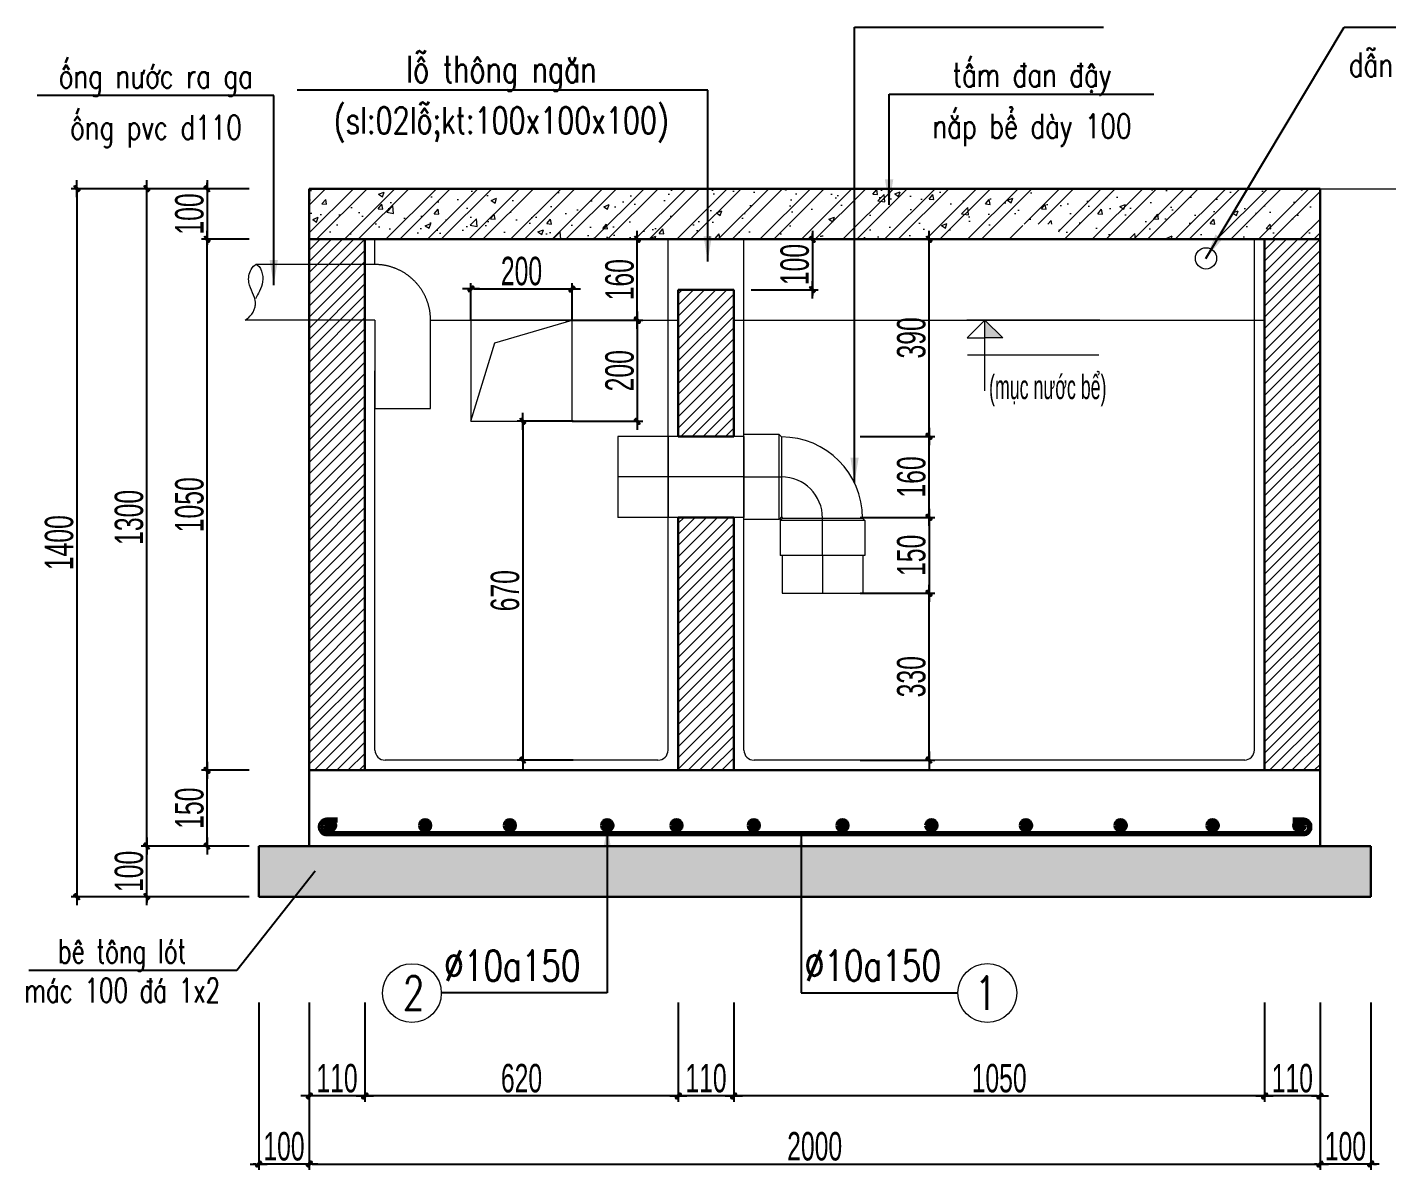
# Model space of a CAD drawing. Header units: millimetres. Extents: x 596422 to 1674380, y -367470 to 58862.
# Drawn here: x 1007811 to 1013191, y -46775 to -42256 of the extents above; entities that cross this region are included whole.
import ezdxf
from ezdxf.enums import TextEntityAlignment as Align

# ---------------------------------------------------------------- set-up
doc = ezdxf.new("R2010")
doc.units = ezdxf.units.MM
doc.header["$LTSCALE"] = 600
doc.header["$MEASUREMENT"] = 0
doc.linetypes.add('DASHDOT', pattern=[1, 0.5, -0.25, 0, -0.25])
doc.linetypes.add('HIDDEN', pattern=[0.375, 0.25, -0.125])
doc.layers.get('0').update_dxf_attribs({"lineweight": 0})
doc.layers.get('Defpoints').update_dxf_attribs({"lineweight": 0})
for name, color, linetype, lineweight in [('7', 7, 'Continuous', 13), ('EG Dim', 8, 'Continuous', 18), ('EG Khac', 4, 'Continuous', 15), ('EG Net dam 1', 30, 'Continuous', 30), ('EG Net dam3', 1, 'Continuous', 70), ('EG Net thay', 7, 'Continuous', 20), ('EG Net truc', 8, 'DASHDOT', 13), ('EG Text1', 3, 'Continuous', 20), ('LC Hatch', 252, 'Continuous', 9), ('LC Hatch @ 1', 252, 'Continuous', 9), ('LC ISO', 153, 'Continuous', 13), ('LC Khac', 4, 'Continuous', 9), ('LC MANH DUT', 35, 'HIDDEN', 5), ('LC Net dam3', 1, 'Continuous', 60), ('LC Net manh', 9, 'Continuous', 5), ('TEXT1', 3, 'Continuous', 18)]:
    doc.layers.add(name, color=color, linetype=linetype, lineweight=lineweight)
doc.layers.add('Kichthuoc', color=9, linetype='Continuous')
doc.styles.add('EG 2', font='vnromadi.shx', dxfattribs={"width": 0.75})
doc.styles.add('EG 3', font='italicc.shx', dxfattribs={"width": 0.75, "bigfont": 'romansvn.shx'})
doc.styles.add('EG Huy', font='vnsimli.shx', dxfattribs={"width": 0.75})
doc.styles.add('HOATBIF', font='hoatbif.shx', dxfattribs={"width": 0.65})
doc.styles.add('LC 3', font='vnsimli.shx', dxfattribs={"width": 0.75})
doc.styles.add('RMS2', font='romans.shx', dxfattribs={"width": 0.75})
doc.dimstyles.new('1-100', dxfattribs={"dimscale": 300, "dimtxt": 1.2, "dimasz": 0.25, "dimexe": 0.5, "dimexo": 0, "dimgap": 0.3, "dimtad": 1, "dimdec": 0, "dimzin": 0, "dimdsep": 46, "dimtxsty": 'HOATBIF', "dimblk1": 'DOT', "dimblk2": 'DOT', "dimsah": 1, "dimcen": -1, "dimdle": 1, "dimclrd": 256, "dimclre": 256, "dimclrt": 4, "dimadec": 3, "dimazin": 2, "dimtfac": 0.333333, "dimtdec": 0, "dimtix": 1, "dimtmove": 2, "dimatfit": 3, "dimldrblk": 'DOT', "dimfxl": 1, "dimtvp": 0.833333, "dimtolj": 1, "dimtzin": 0, "dimarcsym": 0})
doc.dimstyles.new('be phot$7', dxfattribs={"dimscale": 100, "dimtxt": 2.2, "dimasz": 1, "dimexe": 1, "dimexo": 0, "dimgap": 0.8, "dimtad": 1, "dimdec": 0, "dimzin": 0, "dimdsep": 46, "dimtxsty": 'EG 3', "dimblk": 'ARCHTICK', "dimcen": 0.09, "dimdle": 1, "dimclrd": 256, "dimclre": 256, "dimclrt": 3, "dimadec": 0, "dimazin": 0, "dimtfac": 1, "dimtdec": 0, "dimtix": 1, "dimtmove": 0, "dimatfit": 3, "dimfxl": 1, "dimtolj": 1, "dimtzin": 0, "dimarcsym": 0})

# ---------------------------------------------------------------- blocks, each defined once
blk = doc.blocks.new('theptron1')
at = {"layer": 'LC Net dam3'}
for p, q in [((-0.5, 0), (0.5, 0)), ((-0.35, 0.35), (0.35, -0.35)), ((0.35, 0.35), (-0.35, -0.35)), ((0, 0.5), (0, -0.5))]:
    blk.add_line(p, q, dxfattribs=at)
blk.add_circle((0, 0), 0.5, dxfattribs=at)
blk = doc.blocks.new('DOT')
at = {"layer": 'Kichthuoc'}
blk.add_line((-3, 0), (3, 0), dxfattribs=at)
at = {"layer": 'Kichthuoc', "color": 4}
blk.add_line((-1, -1), (1, 1), dxfattribs=at)
blk.add_lwpolyline([(0.5, 1), (-1, -0.5), (-0.5, -1), (1, 0.5)], close=True, dxfattribs=at)
blk = doc.blocks.new('*D847')
at = {"layer": 'Defpoints', "color": 0, "transparency": 16777216}
for p in [(1009940.9, -43095), (1010225, -43095), (1009940.9, -43415)]:
    blk.add_point(p, dxfattribs=at)
at = {"layer": 'EG Dim', "lineweight": -2, "transparency": 16777216}
for p, q in [((1009940.9, -43095), (1010247.5, -43095)), ((1010225, -43403.8), (1010225, -43106.3)), ((1009940.9, -43415), (1010247.5, -43415))]:
    blk.add_line(p, q, dxfattribs=at)
at = {"layer": 'EG Dim', "lineweight": -2, "transparency": 16777216, "xscale": 11.25, "yscale": 11.25, "zscale": 11.25}
for p, rotation in [((1010225, -43095), 90), ((1010225, -43415), 270)]:
    blk.add_blockref('DOT', p, dxfattribs=dict(at, rotation=rotation))
at = {"layer": 'EG Dim', "color": 4, "transparency": 16777216, "insert": (1010155.3, -43255), "char_height": 112.5, "attachment_point": 5, "rotation": 90, "style": 'HOATBIF'}
blk.add_mtext('\\A1;160', dxfattribs=at)
blk = doc.blocks.new('_Dot')
at = {"color": 0, "linetype": 'ByBlock', "lineweight": -2}
blk.add_line((-0.5, 0), (-1, 0), dxfattribs=at)
at = {"color": 0, "linetype": 'ByBlock', "const_width": 0.5}
blk.add_lwpolyline([(-0.25, 0, 1), (0.25, 0, 1)], format="xyb", close=True, dxfattribs=at)
blk = doc.blocks.new('*D848')
at = {"layer": 'Defpoints', "color": 0, "transparency": 16777216}
for p in [(1008283.9, -45495), (1008689.5, -45495), (1008689.5, -45695)]:
    blk.add_point(p, dxfattribs=at)
at = {"layer": 'EG Dim', "lineweight": -2, "transparency": 16777216}
for p, q in [((1008689.5, -45495), (1008261.4, -45495)), ((1008283.9, -45483.8), (1008283.9, -45472.5)), ((1008283.9, -45695), (1008283.9, -45495)), ((1008689.5, -45695), (1008261.4, -45695)), ((1008283.9, -45706.3), (1008283.9, -45717.5))]:
    blk.add_line(p, q, dxfattribs=at)
at = {"layer": 'EG Dim', "lineweight": -2, "transparency": 16777216, "xscale": 11.25, "yscale": 11.25, "zscale": 11.25}
for p, rotation in [((1008283.9, -45495), 270), ((1008283.9, -45695), 90)]:
    blk.add_blockref('DOT', p, dxfattribs=dict(at, rotation=rotation))
at = {"layer": 'EG Dim', "color": 4, "transparency": 16777216, "insert": (1008214.2, -45595), "char_height": 112.5, "attachment_point": 5, "rotation": 90, "style": 'HOATBIF'}
blk.add_mtext('\\A1;100', dxfattribs=at)
blk = doc.blocks.new('*D849')
at = {"layer": 'Defpoints', "color": 0, "transparency": 16777216}
for p in [(1008283.9, -42895), (1008689.5, -42895), (1008689.5, -45495)]:
    blk.add_point(p, dxfattribs=at)
at = {"layer": 'EG Dim', "lineweight": -2, "transparency": 16777216}
for p, q in [((1008689.5, -42895), (1008261.4, -42895)), ((1008283.9, -45483.8), (1008283.9, -42906.3)), ((1008689.5, -45495), (1008261.4, -45495))]:
    blk.add_line(p, q, dxfattribs=at)
at = {"layer": 'EG Dim', "lineweight": -2, "transparency": 16777216, "xscale": 11.25, "yscale": 11.25, "zscale": 11.25}
for p, rotation in [((1008283.9, -42895), 90), ((1008283.9, -45495), 270)]:
    blk.add_blockref('DOT', p, dxfattribs=dict(at, rotation=rotation))
at = {"layer": 'EG Dim', "color": 4, "transparency": 16777216, "insert": (1008214.2, -44195), "char_height": 112.5, "attachment_point": 5, "rotation": 90, "style": 'HOATBIF'}
blk.add_mtext('\\A1;1300', dxfattribs=at)
blk = doc.blocks.new('*D850')
at = {"layer": 'Defpoints', "color": 0, "transparency": 16777216}
for p in [(1012927, -46113.2), (1013127, -46113.2), (1012927, -46752.5)]:
    blk.add_point(p, dxfattribs=at)
at = {"layer": 'EG Dim', "lineweight": -2, "transparency": 16777216}
for p, q in [((1012927, -46113.2), (1012927, -46775)), ((1013127, -46113.2), (1013127, -46775)), ((1012915.8, -46752.5), (1012904.5, -46752.5)), ((1013127, -46752.5), (1012927, -46752.5)), ((1013138.3, -46752.5), (1013149.5, -46752.5))]:
    blk.add_line(p, q, dxfattribs=at)
at = {"layer": 'EG Dim', "lineweight": -2, "transparency": 16777216, "xscale": 11.25, "yscale": 11.25, "zscale": 11.25}
blk.add_blockref('DOT', (1012927, -46752.5), dxfattribs=at)
at = {"layer": 'EG Dim', "lineweight": -2, "transparency": 16777216, "xscale": 11.25, "yscale": 11.25, "zscale": 11.25, "rotation": 180}
blk.add_blockref('DOT', (1013127, -46752.5), dxfattribs=at)
at = {"layer": 'EG Dim', "color": 4, "transparency": 16777216, "insert": (1013027, -46682.7), "char_height": 112.5, "attachment_point": 5, "style": 'HOATBIF'}
blk.add_mtext('\\A1;100', dxfattribs=at)
blk = doc.blocks.new('*D851')
at = {"layer": 'Defpoints', "color": 0, "transparency": 16777216}
for p in [(1012707, -46113.2), (1012927, -46113.2), (1012707, -46483.1)]:
    blk.add_point(p, dxfattribs=at)
at = {"layer": 'EG Dim', "lineweight": -2, "transparency": 16777216}
for p, q in [((1012707, -46113.2), (1012707, -46505.6)), ((1012927, -46113.2), (1012927, -46505.6)), ((1012915.8, -46483.1), (1012718.3, -46483.1))]:
    blk.add_line(p, q, dxfattribs=at)
at = {"layer": 'EG Dim', "lineweight": -2, "transparency": 16777216, "xscale": 11.25, "yscale": 11.25, "zscale": 11.25, "rotation": 180}
blk.add_blockref('DOT', (1012707, -46483.1), dxfattribs=at)
at = {"layer": 'EG Dim', "lineweight": -2, "transparency": 16777216, "xscale": 11.25, "yscale": 11.25, "zscale": 11.25}
blk.add_blockref('DOT', (1012927, -46483.1), dxfattribs=at)
at = {"layer": 'EG Dim', "color": 4, "transparency": 16777216, "insert": (1012817, -46413.3), "char_height": 112.5, "attachment_point": 5, "style": 'HOATBIF'}
blk.add_mtext('\\A1;110', dxfattribs=at)
blk = doc.blocks.new('*D852')
at = {"layer": 'Defpoints', "color": 0, "transparency": 16777216}
for p in [(1010607, -46113.2), (1012707, -46113.2), (1010607, -46483.1)]:
    blk.add_point(p, dxfattribs=at)
at = {"layer": 'EG Dim', "lineweight": -2, "transparency": 16777216}
for p, q in [((1010607, -46113.2), (1010607, -46505.6)), ((1012707, -46113.2), (1012707, -46505.6)), ((1012695.8, -46483.1), (1010618.3, -46483.1))]:
    blk.add_line(p, q, dxfattribs=at)
at = {"layer": 'EG Dim', "lineweight": -2, "transparency": 16777216, "xscale": 11.25, "yscale": 11.25, "zscale": 11.25, "rotation": 180}
blk.add_blockref('DOT', (1010607, -46483.1), dxfattribs=at)
at = {"layer": 'EG Dim', "lineweight": -2, "transparency": 16777216, "xscale": 11.25, "yscale": 11.25, "zscale": 11.25}
blk.add_blockref('DOT', (1012707, -46483.1), dxfattribs=at)
at = {"layer": 'EG Dim', "color": 4, "transparency": 16777216, "insert": (1011657, -46413.3), "char_height": 112.5, "attachment_point": 5, "style": 'HOATBIF'}
blk.add_mtext('\\A1;1050', dxfattribs=at)
blk = doc.blocks.new('*D853')
at = {"layer": 'Defpoints', "color": 0, "transparency": 16777216}
for p in [(1010387, -46113.2), (1010607, -46113.2), (1010387, -46483.1)]:
    blk.add_point(p, dxfattribs=at)
at = {"layer": 'EG Dim', "lineweight": -2, "transparency": 16777216}
for p, q in [((1010387, -46113.2), (1010387, -46505.6)), ((1010607, -46113.2), (1010607, -46505.6)), ((1010595.8, -46483.1), (1010398.3, -46483.1))]:
    blk.add_line(p, q, dxfattribs=at)
at = {"layer": 'EG Dim', "lineweight": -2, "transparency": 16777216, "xscale": 11.25, "yscale": 11.25, "zscale": 11.25, "rotation": 180}
blk.add_blockref('DOT', (1010387, -46483.1), dxfattribs=at)
at = {"layer": 'EG Dim', "lineweight": -2, "transparency": 16777216, "xscale": 11.25, "yscale": 11.25, "zscale": 11.25}
blk.add_blockref('DOT', (1010607, -46483.1), dxfattribs=at)
at = {"layer": 'EG Dim', "color": 4, "transparency": 16777216, "insert": (1010497, -46413.3), "char_height": 112.5, "attachment_point": 5, "style": 'HOATBIF'}
blk.add_mtext('\\A1;110', dxfattribs=at)
blk = doc.blocks.new('*D854')
at = {"layer": 'Defpoints', "color": 0, "transparency": 16777216}
for p in [(1009147, -46113.2), (1010387, -46113.2), (1009147, -46483.1)]:
    blk.add_point(p, dxfattribs=at)
at = {"layer": 'EG Dim', "lineweight": -2, "transparency": 16777216}
for p, q in [((1009147, -46113.2), (1009147, -46505.6)), ((1010387, -46113.2), (1010387, -46505.6)), ((1010375.8, -46483.1), (1009158.3, -46483.1))]:
    blk.add_line(p, q, dxfattribs=at)
at = {"layer": 'EG Dim', "lineweight": -2, "transparency": 16777216, "xscale": 11.25, "yscale": 11.25, "zscale": 11.25, "rotation": 180}
blk.add_blockref('DOT', (1009147, -46483.1), dxfattribs=at)
at = {"layer": 'EG Dim', "lineweight": -2, "transparency": 16777216, "xscale": 11.25, "yscale": 11.25, "zscale": 11.25}
blk.add_blockref('DOT', (1010387, -46483.1), dxfattribs=at)
at = {"layer": 'EG Dim', "color": 4, "transparency": 16777216, "insert": (1009767, -46413.3), "char_height": 112.5, "attachment_point": 5, "style": 'HOATBIF'}
blk.add_mtext('\\A1;620', dxfattribs=at)
blk = doc.blocks.new('*D855')
at = {"layer": 'Defpoints', "color": 0, "transparency": 16777216}
for p in [(1008927, -46113.2), (1009147, -46113.2), (1008927, -46483.1)]:
    blk.add_point(p, dxfattribs=at)
at = {"layer": 'EG Dim', "lineweight": -2, "transparency": 16777216}
for p, q in [((1008927, -46113.2), (1008927, -46505.6)), ((1009147, -46113.2), (1009147, -46505.6)), ((1009135.8, -46483.1), (1008938.3, -46483.1))]:
    blk.add_line(p, q, dxfattribs=at)
at = {"layer": 'EG Dim', "lineweight": -2, "transparency": 16777216, "xscale": 11.25, "yscale": 11.25, "zscale": 11.25, "rotation": 180}
blk.add_blockref('DOT', (1008927, -46483.1), dxfattribs=at)
at = {"layer": 'EG Dim', "lineweight": -2, "transparency": 16777216, "xscale": 11.25, "yscale": 11.25, "zscale": 11.25}
blk.add_blockref('DOT', (1009147, -46483.1), dxfattribs=at)
at = {"layer": 'EG Dim', "color": 4, "transparency": 16777216, "insert": (1009037, -46413.3), "char_height": 112.5, "attachment_point": 5, "style": 'HOATBIF'}
blk.add_mtext('\\A1;110', dxfattribs=at)
blk = doc.blocks.new('*D856')
at = {"layer": 'Defpoints', "color": 0, "transparency": 16777216}
for p in [(1008727, -46113.2), (1008927, -46113.2), (1008727, -46752.5)]:
    blk.add_point(p, dxfattribs=at)
at = {"layer": 'EG Dim', "lineweight": -2, "transparency": 16777216}
for p, q in [((1008727, -46113.2), (1008727, -46775)), ((1008927, -46113.2), (1008927, -46775)), ((1008715.8, -46752.5), (1008704.5, -46752.5)), ((1008927, -46752.5), (1008727, -46752.5)), ((1008938.3, -46752.5), (1008949.5, -46752.5))]:
    blk.add_line(p, q, dxfattribs=at)
at = {"layer": 'EG Dim', "lineweight": -2, "transparency": 16777216, "xscale": 11.25, "yscale": 11.25, "zscale": 11.25}
blk.add_blockref('DOT', (1008727, -46752.5), dxfattribs=at)
at = {"layer": 'EG Dim', "lineweight": -2, "transparency": 16777216, "xscale": 11.25, "yscale": 11.25, "zscale": 11.25, "rotation": 180}
blk.add_blockref('DOT', (1008927, -46752.5), dxfattribs=at)
at = {"layer": 'EG Dim', "color": 4, "transparency": 16777216, "insert": (1008827, -46682.7), "char_height": 112.5, "attachment_point": 5, "style": 'HOATBIF'}
blk.add_mtext('\\A1;100', dxfattribs=at)
blk = doc.blocks.new('*D857')
at = {"layer": 'Defpoints', "color": 0, "transparency": 16777216}
for p in [(1008927, -46113.2), (1012927, -46113.2), (1012927, -46752.5)]:
    blk.add_point(p, dxfattribs=at)
at = {"layer": 'EG Dim', "lineweight": -2, "transparency": 16777216}
for p, q in [((1008927, -46113.2), (1008927, -46775)), ((1012927, -46113.2), (1012927, -46775)), ((1008938.3, -46752.5), (1012915.8, -46752.5))]:
    blk.add_line(p, q, dxfattribs=at)
at = {"layer": 'EG Dim', "lineweight": -2, "transparency": 16777216, "xscale": 11.25, "yscale": 11.25, "zscale": 11.25, "rotation": 180}
blk.add_blockref('DOT', (1008927, -46752.5), dxfattribs=at)
at = {"layer": 'EG Dim', "lineweight": -2, "transparency": 16777216, "xscale": 11.25, "yscale": 11.25, "zscale": 11.25}
blk.add_blockref('DOT', (1012927, -46752.5), dxfattribs=at)
at = {"layer": 'EG Dim', "color": 4, "transparency": 16777216, "insert": (1010927, -46682.7), "char_height": 112.5, "attachment_point": 5, "style": 'HOATBIF'}
blk.add_mtext('\\A1;2000', dxfattribs=at)
blk = doc.blocks.new('_ArchTick')
at = {"color": 0, "linetype": 'ByBlock', "const_width": 0.15}
blk.add_lwpolyline([(-0.5, -0.5), (0.5, 0.5)], dxfattribs=at)
blk = doc.blocks.new('CHIDAN')
at = {"layer": 'EG Dim'}
blk.add_line((0, 0), (0.87, 0), dxfattribs=at)
at = {"layer": 'EG Text1', "color": 3, "style": 'EG 2', "width": 0.75}
blk.add_attdef('CD1', text='', height=2.2, dxfattribs=at).set_placement((0.67, 1), align=Align.BOTTOM_CENTER)
blk.add_attdef('CD2', text='', height=2.2, dxfattribs=at).set_placement((0.67, -3.2), align=Align.TOP_CENTER)
blk = doc.blocks.new('*D858')
at = {"layer": 'Defpoints', "color": 0, "transparency": 16777216}
for p in [(1011107.3, -44495), (1011379.6, -44495), (1011107.3, -45155)]:
    blk.add_point(p, dxfattribs=at)
at = {"layer": 'EG Dim', "lineweight": -2, "transparency": 16777216}
for p, q in [((1011107.3, -44495), (1011402.1, -44495)), ((1011379.6, -45143.8), (1011379.6, -44506.3)), ((1011107.3, -45155), (1011402.1, -45155))]:
    blk.add_line(p, q, dxfattribs=at)
at = {"layer": 'EG Dim', "lineweight": -2, "transparency": 16777216, "xscale": 11.25, "yscale": 11.25, "zscale": 11.25}
for p, rotation in [((1011379.6, -44495), 90), ((1011379.6, -45155), 270)]:
    blk.add_blockref('DOT', p, dxfattribs=dict(at, rotation=rotation))
at = {"layer": 'EG Dim', "color": 4, "transparency": 16777216, "insert": (1011309.8, -44825), "char_height": 112.5, "attachment_point": 5, "rotation": 90, "style": 'HOATBIF'}
blk.add_mtext('\\A1;330', dxfattribs=at)
blk = doc.blocks.new('*D859')
at = {"layer": 'Defpoints', "color": 0, "transparency": 16777216}
for p in [(1011107.3, -43095), (1011379.6, -43095), (1011182.9, -43875)]:
    blk.add_point(p, dxfattribs=at)
at = {"layer": 'EG Dim', "lineweight": -2, "transparency": 16777216}
for p, q in [((1011107.3, -43095), (1011402.1, -43095)), ((1011379.6, -43863.8), (1011379.6, -43106.3)), ((1011182.9, -43875), (1011402.1, -43875))]:
    blk.add_line(p, q, dxfattribs=at)
at = {"layer": 'EG Dim', "lineweight": -2, "transparency": 16777216, "xscale": 11.25, "yscale": 11.25, "zscale": 11.25}
for p, rotation in [((1011379.6, -43095), 90), ((1011379.6, -43875), 270)]:
    blk.add_blockref('DOT', p, dxfattribs=dict(at, rotation=rotation))
at = {"layer": 'EG Dim', "color": 4, "transparency": 16777216, "insert": (1011309.8, -43485), "char_height": 112.5, "attachment_point": 5, "rotation": 90, "style": 'HOATBIF'}
blk.add_mtext('\\A1;390', dxfattribs=at)
blk = doc.blocks.new('*D860')
at = {"layer": 'Defpoints', "color": 0, "transparency": 16777216}
for p in [(1011107.3, -43875), (1011379.6, -43875), (1011107.3, -44195)]:
    blk.add_point(p, dxfattribs=at)
at = {"layer": 'EG Dim', "lineweight": -2, "transparency": 16777216}
for p, q in [((1011107.3, -43875), (1011402.1, -43875)), ((1011379.6, -44183.8), (1011379.6, -43886.3)), ((1011107.3, -44195), (1011402.1, -44195))]:
    blk.add_line(p, q, dxfattribs=at)
at = {"layer": 'EG Dim', "lineweight": -2, "transparency": 16777216, "xscale": 11.25, "yscale": 11.25, "zscale": 11.25}
for p, rotation in [((1011379.6, -43875), 90), ((1011379.6, -44195), 270)]:
    blk.add_blockref('DOT', p, dxfattribs=dict(at, rotation=rotation))
at = {"layer": 'EG Dim', "color": 4, "transparency": 16777216, "insert": (1011309.8, -44035), "char_height": 112.5, "attachment_point": 5, "rotation": 90, "style": 'HOATBIF'}
blk.add_mtext('\\A1;160', dxfattribs=at)
blk = doc.blocks.new('*D861')
at = {"layer": 'Defpoints', "color": 0, "transparency": 16777216}
for p in [(1008689.5, -42895), (1008007.4, -45695), (1008689.5, -45695)]:
    blk.add_point(p, dxfattribs=at)
at = {"layer": 'EG Dim', "lineweight": -2, "transparency": 16777216}
for p, q in [((1008689.5, -42895), (1007984.9, -42895)), ((1008007.4, -42906.3), (1008007.4, -45683.8)), ((1008689.5, -45695), (1007984.9, -45695))]:
    blk.add_line(p, q, dxfattribs=at)
at = {"layer": 'EG Dim', "lineweight": -2, "transparency": 16777216, "xscale": 11.25, "yscale": 11.25, "zscale": 11.25}
for p, rotation in [((1008007.4, -42895), 90), ((1008007.4, -45695), 270)]:
    blk.add_blockref('DOT', p, dxfattribs=dict(at, rotation=rotation))
at = {"layer": 'EG Dim', "color": 4, "transparency": 16777216, "insert": (1007937.6, -44295), "char_height": 112.5, "attachment_point": 5, "rotation": 90, "style": 'HOATBIF'}
blk.add_mtext('\\A1;1400', dxfattribs=at)
blk = doc.blocks.new('*D862')
at = {"layer": 'Defpoints', "color": 0, "transparency": 16777216}
for p in [(1008689.5, -42895), (1008523, -43095), (1008689.5, -43095)]:
    blk.add_point(p, dxfattribs=at)
at = {"layer": 'EG Dim', "lineweight": -2, "transparency": 16777216}
for p, q in [((1008523, -42883.8), (1008523, -42872.5)), ((1008689.5, -42895), (1008500.5, -42895)), ((1008523, -42895), (1008523, -43095)), ((1008689.5, -43095), (1008500.5, -43095)), ((1008523, -43106.3), (1008523, -43117.5))]:
    blk.add_line(p, q, dxfattribs=at)
at = {"layer": 'EG Dim', "lineweight": -2, "transparency": 16777216, "xscale": 11.25, "yscale": 11.25, "zscale": 11.25}
for p, rotation in [((1008523, -42895), 270), ((1008523, -43095), 90)]:
    blk.add_blockref('DOT', p, dxfattribs=dict(at, rotation=rotation))
at = {"layer": 'EG Dim', "color": 4, "transparency": 16777216, "insert": (1008453.2, -42995), "char_height": 112.5, "attachment_point": 5, "rotation": 90, "style": 'HOATBIF'}
blk.add_mtext('\\A1;100', dxfattribs=at)
blk = doc.blocks.new('CT')
at = {"layer": 'LC Khac'}
blk.add_hatch(color=252, dxfattribs=at).paths.add_polyline_path([(3.25, 1.6), (1.64, 1.6), (1.64, 0)])
at = {"layer": 'LC Khac', "color": 9, "ltscale": 50}
for p, q in [((0.05, 3.14), (12, 3.14)), ((12.09, 0), (0, 0))]:
    blk.add_line(p, q, dxfattribs=at)
for points in [[(1.64, 6.43), (1.64, 0)], [(1.64, 0), (0.03, 1.6), (1.64, 1.6)], [(1.64, 0), (3.25, 1.6), (1.64, 1.6)]]:
    blk.add_lwpolyline(points, dxfattribs=at)
at = {"layer": 'LC Khac', "color": 3, "style": 'LC 3', "width": 0.75}
blk.add_attdef('CT', (1.91, 3.5), '', height=2.2, dxfattribs=at)
blk = doc.blocks.new('*D864')
at = {"layer": 'Defpoints', "color": 0, "transparency": 16777216}
for p in [(1008523, -45195), (1008689.5, -45195), (1008689.5, -45495)]:
    blk.add_point(p, dxfattribs=at)
at = {"layer": 'EG Dim', "lineweight": -2, "transparency": 16777216}
for p, q in [((1008689.5, -45195), (1008500.5, -45195)), ((1008523, -45483.8), (1008523, -45206.3)), ((1008689.5, -45495), (1008500.5, -45495))]:
    blk.add_line(p, q, dxfattribs=at)
at = {"layer": 'EG Dim', "lineweight": -2, "transparency": 16777216, "xscale": 11.25, "yscale": 11.25, "zscale": 11.25}
for p, rotation in [((1008523, -45195), 90), ((1008523, -45495), 270)]:
    blk.add_blockref('DOT', p, dxfattribs=dict(at, rotation=rotation))
at = {"layer": 'EG Dim', "color": 4, "transparency": 16777216, "insert": (1008453.2, -45345), "char_height": 112.5, "attachment_point": 5, "rotation": 90, "style": 'HOATBIF'}
blk.add_mtext('\\A1;150', dxfattribs=at)
blk = doc.blocks.new('*D865')
at = {"layer": 'Defpoints', "color": 0, "transparency": 16777216}
for p in [(1008523, -43095), (1008689.5, -43095), (1008689.5, -45195)]:
    blk.add_point(p, dxfattribs=at)
at = {"layer": 'EG Dim', "lineweight": -2, "transparency": 16777216}
for p, q in [((1008689.5, -43095), (1008500.5, -43095)), ((1008523, -45183.8), (1008523, -43106.3)), ((1008689.5, -45195), (1008500.5, -45195))]:
    blk.add_line(p, q, dxfattribs=at)
at = {"layer": 'EG Dim', "lineweight": -2, "transparency": 16777216, "xscale": 11.25, "yscale": 11.25, "zscale": 11.25}
for p, rotation in [((1008523, -43095), 90), ((1008523, -45195), 270)]:
    blk.add_blockref('DOT', p, dxfattribs=dict(at, rotation=rotation))
at = {"layer": 'EG Dim', "color": 4, "transparency": 16777216, "insert": (1008453.2, -44145), "char_height": 112.5, "attachment_point": 5, "rotation": 90, "style": 'HOATBIF'}
blk.add_mtext('\\A1;1050', dxfattribs=at)
blk = doc.blocks.new('ELB90-100(SIDE)DN')
for p, q in [((58.5, 57), (62, 60.5)), ((62, 60.5), (112, 60.5)), ((112, 60.5), (112, -60.5)), ((58.5, -57), (62, -60.5)), ((-57, -58.5), (-60.5, -62)), ((-60.5, -62), (-60.5, -112)), ((57, -58.5), (60.5, -62)), ((60.5, -62), (60.5, -112)), ((62, -60.5), (112, -60.5)), ((60.5, -112), (-60.5, -112))]:
    blk.add_line(p, q)
at = {"color": 8}
for p, q in [((62, 60.5), (62, -60.5)), ((58.5, -57), (58.5, 57)), ((112, 0), (58.5, 0)), ((60.5, -62), (-60.5, -62)), ((-57, -58.5), (57, -58.5)), ((0, -112), (0, -58.5))]:
    blk.add_line(p, q, dxfattribs=at)
for radius in [115.5, 1.5]:
    blk.add_arc((58.5, -58.5), radius, 90, 180)
blk.add_arc((58.5, -58.5), 58.5, 90, 180, dxfattribs=at)
blk = doc.blocks.new('*U262')
at = {"rotation": 270.0000000000405}
blk.add_blockref('ELB90-100(SIDE)DN', (0, 0), dxfattribs=at)
blk = doc.blocks.new('*D840')
at = {"layer": 'Defpoints', "color": 0, "transparency": 16777216}
for p in [(1011107.3, -44195), (1011107.3, -44495), (1011379.6, -44495)]:
    blk.add_point(p, dxfattribs=at)
at = {"layer": 'EG Dim', "lineweight": -2, "transparency": 16777216}
for p, q in [((1011107.3, -44195), (1011402.1, -44195)), ((1011379.6, -44206.3), (1011379.6, -44483.8)), ((1011107.3, -44495), (1011402.1, -44495))]:
    blk.add_line(p, q, dxfattribs=at)
at = {"layer": 'EG Dim', "lineweight": -2, "transparency": 16777216, "xscale": 11.25, "yscale": 11.25, "zscale": 11.25}
for p, rotation in [((1011379.6, -44195), 90), ((1011379.6, -44495), 270)]:
    blk.add_blockref('DOT', p, dxfattribs=dict(at, rotation=rotation))
at = {"layer": 'EG Dim', "color": 4, "transparency": 16777216, "insert": (1011309.8, -44345), "char_height": 112.5, "attachment_point": 5, "rotation": 90, "style": 'HOATBIF'}
blk.add_mtext('\\A1;150', dxfattribs=at)
blk = doc.blocks.new('*D841')
at = {"layer": 'Defpoints', "color": 0, "transparency": 16777216}
for p in [(1010675.4, -43095), (1010675.4, -43295), (1010918.2, -43295)]:
    blk.add_point(p, dxfattribs=at)
at = {"layer": 'EG Dim', "lineweight": -2, "transparency": 16777216}
for p, q in [((1010918.2, -43083.8), (1010918.2, -43072.5)), ((1010675.4, -43095), (1010940.7, -43095)), ((1010918.2, -43095), (1010918.2, -43295)), ((1010675.4, -43295), (1010940.7, -43295)), ((1010918.2, -43306.3), (1010918.2, -43317.5))]:
    blk.add_line(p, q, dxfattribs=at)
at = {"layer": 'EG Dim', "lineweight": -2, "transparency": 16777216, "xscale": 11.25, "yscale": 11.25, "zscale": 11.25}
for p, rotation in [((1010918.2, -43095), 270), ((1010918.2, -43295), 90)]:
    blk.add_blockref('DOT', p, dxfattribs=dict(at, rotation=rotation))
at = {"layer": 'EG Dim', "color": 4, "transparency": 16777216, "insert": (1010848.4, -43195), "char_height": 112.5, "attachment_point": 5, "rotation": 90, "style": 'HOATBIF'}
blk.add_mtext('\\A1;100', dxfattribs=at)
blk = doc.blocks.new('*D842')
at = {"layer": 'Defpoints', "color": 0, "transparency": 16777216}
for p in [(1009971.7, -43815), (1009771.9, -45155), (1009971.7, -45155)]:
    blk.add_point(p, dxfattribs=at)
at = {"layer": 'EG Dim', "lineweight": -2, "transparency": 16777216}
for p, q in [((1009971.7, -43815), (1009749.4, -43815)), ((1009771.9, -43826.3), (1009771.9, -45143.8)), ((1009971.7, -45155), (1009749.4, -45155))]:
    blk.add_line(p, q, dxfattribs=at)
at = {"layer": 'EG Dim', "lineweight": -2, "transparency": 16777216, "xscale": 11.25, "yscale": 11.25, "zscale": 11.25}
for p, rotation in [((1009771.9, -43815), 90), ((1009771.9, -45155), 270)]:
    blk.add_blockref('DOT', p, dxfattribs=dict(at, rotation=rotation))
at = {"layer": 'EG Dim', "color": 4, "transparency": 16777216, "insert": (1009702.1, -44485), "char_height": 112.5, "attachment_point": 5, "rotation": 90, "style": 'HOATBIF'}
blk.add_mtext('\\A1;670', dxfattribs=at)
blk = doc.blocks.new('*D843')
at = {"layer": 'Defpoints', "color": 0, "transparency": 16777216}
for p in [(1009940.9, -43415), (1009967, -43815), (1010225, -43815)]:
    blk.add_point(p, dxfattribs=at)
at = {"layer": 'EG Dim', "lineweight": -2, "transparency": 16777216}
for p, q in [((1009940.9, -43415), (1010247.5, -43415)), ((1010225, -43426.3), (1010225, -43803.8)), ((1009967, -43815), (1010247.5, -43815))]:
    blk.add_line(p, q, dxfattribs=at)
at = {"layer": 'EG Dim', "lineweight": -2, "transparency": 16777216, "xscale": 11.25, "yscale": 11.25, "zscale": 11.25}
for p, rotation in [((1010225, -43415), 90), ((1010225, -43815), 270)]:
    blk.add_blockref('DOT', p, dxfattribs=dict(at, rotation=rotation))
at = {"layer": 'EG Dim', "color": 4, "transparency": 16777216, "insert": (1010155.3, -43615), "char_height": 112.5, "attachment_point": 5, "rotation": 90, "style": 'HOATBIF'}
blk.add_mtext('\\A1;200', dxfattribs=at)
blk = doc.blocks.new('*D844')
at = {"layer": 'Defpoints', "color": 0, "transparency": 16777216}
for p in [(1009967, -43291.2), (1009567, -43415), (1009967, -43415)]:
    blk.add_point(p, dxfattribs=at)
at = {"layer": 'EG Dim', "lineweight": -2, "transparency": 16777216}
for p, q in [((1009567, -43415), (1009567, -43268.7)), ((1009578.3, -43291.2), (1009955.8, -43291.2)), ((1009967, -43415), (1009967, -43268.7))]:
    blk.add_line(p, q, dxfattribs=at)
at = {"layer": 'EG Dim', "lineweight": -2, "transparency": 16777216, "xscale": 11.25, "yscale": 11.25, "zscale": 11.25, "rotation": 180}
blk.add_blockref('DOT', (1009567, -43291.2), dxfattribs=at)
at = {"layer": 'EG Dim', "lineweight": -2, "transparency": 16777216, "xscale": 11.25, "yscale": 11.25, "zscale": 11.25}
blk.add_blockref('DOT', (1009967, -43291.2), dxfattribs=at)
at = {"layer": 'EG Dim', "color": 4, "transparency": 16777216, "insert": (1009767, -43221.4), "char_height": 112.5, "attachment_point": 5, "style": 'HOATBIF'}
blk.add_mtext('\\A1;200', dxfattribs=at)

msp = doc.modelspace()

# ---------------------------------------------------------------- hatches: boundary and pattern name
at = {"layer": 'LC Hatch'}
h = msp.add_hatch(dxfattribs=at)
h.set_pattern_fill('BTCT', color=256, scale=31, style=0)
h.set_pattern_definition([(50, (999784.67, -12097.67), (222.3507, -19.4532), [23.25, -255.75]), (355, (999784.67, -12097.67), (-43.0129, 233.1796), [18.6, -204.6]), (100.4514, (999803.2, -12099.29), (179.3379, 213.7263), [19.7595, -217.354]), (46.1842, (999784.67, -12035.67), (330.8447, -51.311), [34.875, -383.625]), (96.6356, (999812.24, -12039.94), (289.7454, 301.9765), [29.6392, -326.031]), (351.1842, (999784.67, -12035.67), (289.7452, 301.9768), [27.9, -306.9]), (21, (999815.67, -12051.17), (185.0412, -124.8119), [23.25, -255.75]), (326, (999815.67, -12051.17), (75.4278, 224.7965), [18.6, -204.6]), (71.4514, (999831.1, -12061.57), (260.469, 99.9845), [19.7595, -217.354]), (37.5, (999784.67, -12097.665), (3.76956, 103.1971), [0, -202.12, 0, -207.7, 0, -205.375]), (7.5, (999784.67, -12097.67), (81.55156, 122.26763), [0, -118.42, 0, -197.47, 0, -78.275]), (327.5, (999715.54, -12097.665), (165.48496, -6.99201), [0, -77.5, 0, -241.8, 0, -320.85]), (317.5, (999684.54, -12097.67), (180.7877, 31.03254), [0, -100.75, 0, -160.58, 0, -227.85]), (45, (999784.67, -12097.67), (-82.20116, 82.20116), []), (45, (999839.47, -12097.67), (-82.20116, 82.20116), [])])
edge = h.paths.add_edge_path(flags=16)
edge.add_line((1011893.2, -42998.8), (1011893.2, -43035))
edge.add_line((1011893.2, -43035), (1011751.3, -43035))
edge.add_line((1011751.3, -43035), (1011751.3, -43095))
edge.add_line((1011751.3, -43095), (1011893.2, -43095))
h.paths.add_polyline_path([(1012927, -43095), (1012927, -42895), (1008927, -42895), (1008927, -43095)])
h = msp.add_hatch(dxfattribs=at)
h.set_pattern_fill('AR-CONC', color=256, scale=20, style=0)
h.set_pattern_definition([(50, (1000184.67, -12897.67), (143.45204, -12.55043), [15, -165]), (355, (1000184.67, -12897.67), (-27.75027, 150.4384), [12, -132]), (100.4514, (1000196.62, -12898.71), (115.7019, 137.8879), [12.74804, -140.2284]), (46.1842, (1000184.67, -12857.67), (213.4482, -33.1038), [22.5, -247.5]), (96.6356, (1000202.46, -12860.42), (186.9325, 194.8236), [19.122, -210.3426]), (351.1842, (1000184.67, -12857.67), (186.9324, 194.8237), [18, -198]), (21, (1000204.67, -12867.67), (119.3814, -80.52378), [15, -165]), (326, (1000204.67, -12867.67), (48.66307, 145.03), [12, -132]), (71.4514, (1000214.62, -12874.38), (168.0445, 64.5061), [12.74804, -140.2284]), (37.5, (1000184.67, -12897.665), (2.43197, 66.57877), [0, -130.4, 0, -134, 0, -132.5]), (7.5, (1000184.67, -12897.665), (52.61391, 78.88234), [0, -76.4, 0, -127.4, 0, -50.5]), (327.5, (1000140.07, -12897.665), (106.76449, -4.510974), [0, -50, 0, -156, 0, -207]), (317.5, (1000120.07, -12897.665), (116.63723, 20.021), [0, -65, 0, -103.6, 0, -147])])
h.paths.add_polyline_path([(1013127, -45695), (1013127, -45495), (1008727, -45495), (1008727, -45695)])
at = {"layer": 'LC Hatch @ 1'}
h = msp.add_hatch(dxfattribs=at)
h.set_pattern_fill('ANSI31', color=256, scale=250, style=0)
h.set_pattern_definition([(45, (-540648.11, -155784.096), (-22.0970869, 22.0970869), [])])
h.paths.add_polyline_path([(1009147, -43415), (1008930.6, -43415), (1008927, -45195), (1009147, -45195)])
h.paths.add_polyline_path([(1008927, -43415), (1009147, -43415), (1009147, -43095), (1008927, -43095)])
h = msp.add_hatch(dxfattribs=at)
h.set_pattern_fill('ANSI31', color=256, scale=250, style=0)
h.set_pattern_definition([(45, (-540448.11, -155784.096), (-22.0970869, 22.0970869), [])])
h.paths.add_polyline_path([(1012707, -45195), (1012927, -45195), (1012927, -43095), (1012707, -43095)])
h = msp.add_hatch(dxfattribs=at)
h.set_pattern_fill('ANSI31', color=256, scale=250, style=0)
h.set_pattern_definition([(45, (-540648.11, -155384.096), (-22.0970869, 22.0970869), [])])
h.paths.add_polyline_path([(1010607, -43295), (1010387, -43295), (1010387, -43875), (1010607, -43875)])
h = msp.add_hatch(dxfattribs=at)
h.set_pattern_fill('ANSI31', color=256, scale=250, style=0)
h.set_pattern_definition([(45, (-540648.11, -155584.096), (-22.0970869, 22.0970869), [])])
h.paths.add_polyline_path([(1010387, -45195), (1010607, -45195), (1010607, -44195), (1010387, -44195)])

# ---------------------------------------------------------------- linework, layer by layer
for p, q in [((1010347, -43875), (1010147.9, -43875)), ((1010147.9, -43875), (1010147.9, -44195)), ((1010647, -43875), (1010347, -43875)), ((1010347, -44195), (1010147.9, -44195)), ((1010647, -44195), (1010347, -44195)), ((1010798, -44346), (1010798, -44495)), ((1011118, -44346), (1011118, -44495)), ((1010798, -44495), (1011118, -44495))]:
    msp.add_line(p, q)
at = {"layer": '7', "ltscale": 100}
for centre in [(1009333.4, -46076.2), (1011610.3, -46075.8)]:
    msp.add_circle(centre, 116.3, dxfattribs=at)
at = {"layer": 'EG Net dam 1'}
for p, q in [((1012927, -42895), (1008927, -42895)), ((1008927, -43415), (1008927, -42895)), ((1012927, -43095), (1012927, -42895)), ((1012927, -43095), (1008927, -43095)), ((1009147, -43415), (1009147, -43095)), ((1012707, -45195), (1012707, -43095)), ((1012927, -45495), (1012927, -43095)), ((1010387, -43875), (1010387, -43295)), ((1010607, -43295), (1010387, -43295)), ((1010607, -43875), (1010607, -43295)), ((1008927, -45495), (1008927, -43415)), ((1009147, -45195), (1009147, -43415)), ((1010607, -43875), (1010387, -43875)), ((1010387, -45195), (1010387, -44195)), ((1010387, -44195), (1010607, -44195)), ((1010607, -45195), (1010607, -44195)), ((1009367, -45195), (1008927, -45195)), ((1012487, -45195), (1009367, -45195)), ((1012927, -45195), (1012487, -45195)), ((1013127, -45495), (1008727, -45495)), ((1008727, -45695), (1008727, -45495)), ((1013127, -45695), (1013127, -45495)), ((1013127, -45695), (1008727, -45695))]:
    msp.add_line(p, q, dxfattribs=at)
at = {"layer": 'EG Net dam3'}
msp.add_lwpolyline([(1009039.1, -45392.8), (1008995.6, -45392.8, 0.414214), (1008970.9, -45417.5), (1008970.9, -45420.3, 0.414214), (1008995.6, -45445), (1012807.6, -45445), (1012861.9, -45445, 0.414214), (1012886.6, -45420.3), (1012886.6, -45417.5, 0.414214), (1012861.9, -45392.8), (1012818.4, -45392.8)], format="xyb", dxfattribs=at)
at = {"layer": 'EG Net thay'}
for p, q in [((1008927, -43195), (1008716.3, -43195)), ((1008927, -43415), (1008674.1, -43415)), ((1010347, -43875), (1010347, -44195)), ((1010647, -43875), (1010647, -44195))]:
    msp.add_line(p, q, dxfattribs=at)
at = {"layer": 'EG Net truc', "ltscale": 400}
msp.add_line((1012927, -42895), (1014589.6, -42895), dxfattribs=at)
at = {"layer": 'LC ISO'}
for p, q in [((1009187, -43195), (1009187, -43095)), ((1010347, -44035), (1010347, -43095)), ((1010647, -44035), (1010647, -43095)), ((1012667, -45114.8), (1012667, -43095)), ((1009187, -45115), (1009187, -43615)), ((1010347, -45115), (1010347, -43915)), ((1010647, -45115), (1010647, -43915)), ((1010307, -45155), (1009227, -45155)), ((1012629.3, -45155), (1010687, -45155))]:
    msp.add_line(p, q, dxfattribs=at)
at = {"layer": 'LC ISO', "ltscale": 2}
msp.add_lwpolyline([(1009567, -43815), (1009967, -43815), (1009967, -43415), (1009567, -43415)], close=True, dxfattribs=at)
msp.add_lwpolyline([(1009567, -43815), (1009660.9, -43504.1), (1009967, -43415)], dxfattribs=at)
at = {"layer": 'LC ISO'}
msp.add_circle((1012475.4, -43170.7), 42, dxfattribs=at)
for centre, start, end in [((1009227, -45115), 180, 270), ((1010307, -45115), 270, 0), ((1010687, -45115), 180, 270), ((1012627, -45114.8), 270, 0)]:
    msp.add_arc(centre, 40, start, end, dxfattribs=at)
msp.add_spline([(1008674.1, -43415), (1008692.5, -43399.8), (1008712.4, -43362.9), (1008713.9, -43345.5), (1008702.9, -43307), (1008688.2, -43266), (1008688.2, -43239.1), (1008697.4, -43214.1), (1008716.3, -43195), (1008737.7, -43220.8), (1008730.4, -43300.2), (1008714.5, -43330.2)], degree=3, dxfattribs=at)
at = {"layer": 'LC MANH DUT', "ltscale": 200}
for p, q in [((1009187, -43195), (1008927, -43195)), ((1009187, -43415), (1008927, -43415)), ((1009187, -43415), (1009187, -43763.8)), ((1009407, -43763.8), (1009407, -43415)), ((1009407, -43415), (1010387, -43415)), ((1010607, -43415), (1012707, -43415)), ((1009187, -43763.8), (1009407, -43763.8))]:
    msp.add_line(p, q, dxfattribs=at)
msp.add_arc((1009187, -43415), 220, 0, 90, dxfattribs=at)
at = {"layer": 'LC Net manh'}
for p, q in [((1010647, -44035), (1010147.9, -44035)), ((1010958, -44346), (1010958, -44495))]:
    msp.add_line(p, q, dxfattribs=at)

# ---------------------------------------------------------------- block references
at = {"xscale": 2.776859504123733, "yscale": 2.776859504123733, "zscale": 2.776859504123733}
msp.add_blockref('*U262', (1010958, -44035), dxfattribs=at)
at = {"layer": 'EG Dim'}
ref = msp.add_blockref('CHIDAN', (1008320.3, -42526.1), dxfattribs=dict(at, xscale=43.48400356573984, yscale=43.48400356573984, zscale=43.48400356573984))
ref.add_attrib('CD1', 'èng n\xadíc ra ga', dxfattribs={"layer": 'EG Text1', "color": 3, "height": 95.665, "style": 'EG Huy', "width": 0.75}).set_placement((1008320.3, -42526.1), align=Align.BOTTOM_CENTER)
ref.add_attrib('CD2', 'èng pvc d110', dxfattribs={"layer": 'EG Text1', "color": 3, "height": 95.665, "style": 'EG Huy', "width": 0.75}).set_placement((1008320.3, -42604.4), align=Align.TOP_CENTER)
ref = msp.add_blockref('CHIDAN', (1009687.2, -42506.1), dxfattribs=dict(at, xscale=-43.48400356573984, yscale=43.48400356573984, zscale=43.48400356573984))
ref.add_attrib('CD1', 'lç th«ng ng¨n', dxfattribs={"layer": 'EG Text1', "color": 3, "height": 105, "style": 'EG Huy', "width": 0.75}).set_placement((1009687.2, -42506.1), align=Align.BOTTOM_CENTER)
ref.add_attrib('CD2', '(sl:02lç;kt:100x100x100)', dxfattribs={"layer": 'EG Text1', "color": 3, "height": 105, "style": 'EG Huy', "width": 0.75}).set_placement((1009687.1, -42572.4), align=Align.TOP_CENTER)
ref = msp.add_blockref('CHIDAN', (1011787, -42521.4), dxfattribs=dict(at, xscale=-43.48400356573984, yscale=43.48400356571073, zscale=43.48400356571636))
ref.add_attrib('CD1', 'tÊm ®an ®Ëy', dxfattribs={"layer": 'EG Text1', "color": 3, "height": 95.665, "style": 'EG Huy', "width": 0.75}).set_placement((1011787, -42521.4), align=Align.BOTTOM_CENTER)
ref.add_attrib('CD2', 'n¾p bÓ dµy 100', dxfattribs={"layer": 'EG Text1', "color": 3, "height": 95.665, "style": 'EG Huy', "width": 0.75}).set_placement((1011786.9, -42599.7), align=Align.TOP_CENTER)
ref = msp.add_blockref('CT', (1011529.6, -43415), dxfattribs=dict(at, xscale=-43.48400356573984, yscale=43.48400356573984, zscale=43.48400356573984, rotation=180))
ref.add_attrib('CT', '(môc n\xadíc bÓ)', (1011617, -43727.2), dxfattribs={"layer": 'EG Khac', "color": 3, "height": 95.665, "style": 'HOATBIF', "width": 0.55})
ref = msp.add_blockref('CHIDAN', (1008186.9, -45986.7), dxfattribs=dict(at, xscale=43.48400356573984, yscale=43.48400356573984, zscale=43.48400356573984))
ref.add_attrib('CD1', 'bª t«ng lãt', dxfattribs={"layer": 'EG Text1', "color": 3, "height": 95.665, "style": 'EG Huy', "width": 0.7}).set_placement((1008186.9, -45986.7), align=Align.BOTTOM_CENTER)
ref.add_attrib('CD2', 'm¸c 100 ®¸ 1x2', dxfattribs={"layer": 'EG Text1', "color": 3, "height": 95.665, "style": 'EG Huy', "width": 0.7}).set_placement((1008186.9, -46065), align=Align.MIDDLE_CENTER)
at = {"layer": 'EG Net dam3', "yscale": 40.00000000023283, "rotation": 180}
for p, xscale, zscale in [((1009009, -45413), -40.00000000023283, 40.00000000021207), ((1009385.6, -45413), -40.00000000023283, 40.00000000021207), ((1009721.1, -45413), -40.00000000023283, 40.00000000021207), ((1010106.4, -45413), -40.00000000023283, 40.00000000021207), ((1010379.8, -45413), -40.00000000023283, 40.00000000021207), ((1010685.8, -45413), -40.00000000023283, 40.00000000021207), ((1011037.3, -45413), -40.00000000023283, 40.00000000021207), ((1011388.8, -45413), -40.00000000023283, 40.00000000021207), ((1011763, -45413), -40.00000000023283, 40.00000000021207), ((1012137.6, -45413), -40.00000000023283, 40.00000000021207), ((1012501.6, -45413), -40.00000000023283, 40.00000000021207), ((1012845, -45413), 40.00000000023283, 40.00000000023283)]:
    msp.add_blockref('theptron1', p, dxfattribs=dict(at, xscale=xscale, zscale=zscale))

# ---------------------------------------------------------------- texts
at = {"layer": '7', "linetype": 'ByBlock', "style": 'RMS2', "width": 0.75}
for p in [(1009460.9, -46028), (1010887.5, -46027.5)]:
    msp.add_text('%%C10a150', height=120.79, dxfattribs=at).set_placement(p)
at = {"layer": '7', "ltscale": 100, "style": 'RMS2', "width": 0.75}
for s, p in [('2', (1009340, -46076.2)), ('1', (1011603.8, -46075.8))]:
    msp.add_text(s, height=132.9, dxfattribs=at).set_placement(p, align=Align.MIDDLE_CENTER)
at = {"layer": 'TEXT1', "color": 3, "style": 'EG Huy', "width": 0.75}
msp.add_text('dÉn lªn trªn m¸i', height=95.665, dxfattribs=at).set_placement((1013040.7, -42452.5))

# ---------------------------------------------------------------- dimensions: what is measured, and where the dimension line sits
at = {"layer": 'EG Dim'}
for base, p1, p2, angle, picture, middle in [((1008007.4, -45695), (1008689.5, -42895), (1008689.5, -45695), 90, '*D861', (1007937.6, -44295)), ((1008283.9, -42895), (1008689.5, -45495), (1008689.5, -42895), 90, '*D849', (1008214.2, -44195)), ((1008523, -43095), (1008689.5, -42895), (1008689.5, -43095), 90, '*D862', (1008453.2, -42995)), ((1008523, -43095), (1008689.5, -45195), (1008689.5, -43095), 90, '*D865', (1008453.2, -44145)), ((1010225, -43095), (1009940.9, -43415), (1009940.9, -43095), 90, '*D847', (1010155.3, -43255)), ((1011379.6, -43095), (1011182.9, -43875), (1011107.3, -43095), 90, '*D859', (1011309.8, -43485)), ((1010225, -43815), (1009940.9, -43415), (1009967, -43815), 90, '*D843', (1010155.3, -43615)), ((1009771.9, -45155), (1009971.7, -43815), (1009971.7, -45155), 90, '*D842', (1009702.1, -44485)), ((1011379.6, -43875), (1011107.3, -44195), (1011107.3, -43875), 90, '*D860', (1011309.8, -44035)), ((1011379.6, -44495), (1011107.3, -45155), (1011107.3, -44495), 90, '*D858', (1011309.8, -44825)), ((1008523, -45195), (1008689.5, -45495), (1008689.5, -45195), 90, '*D864', (1008453.2, -45345)), ((1008283.9, -45495), (1008689.5, -45695), (1008689.5, -45495), 90, '*D848', (1008214.2, -45595)), ((1008727, -46752.5), (1008927, -46113.2), (1008727, -46113.2), 180, '*D856', (1008827, -46682.7)), ((1008927, -46483.1), (1009147, -46113.2), (1008927, -46113.2), 180, '*D855', (1009037, -46413.3)), ((1012927, -46752.5), (1008927, -46113.2), (1012927, -46113.2), 180, '*D857', (1010927, -46682.7)), ((1009147, -46483.1), (1010387, -46113.2), (1009147, -46113.2), 180, '*D854', (1009767, -46413.3)), ((1010387, -46483.1), (1010607, -46113.2), (1010387, -46113.2), 180, '*D853', (1010497, -46413.3)), ((1010607, -46483.1), (1012707, -46113.2), (1010607, -46113.2), 180, '*D852', (1011657, -46413.3)), ((1012707, -46483.1), (1012927, -46113.2), (1012707, -46113.2), 180, '*D851', (1012817, -46413.3)), ((1012927, -46752.5), (1013127, -46113.2), (1012927, -46113.2), 180, '*D850', (1013027, -46682.7))]:
    dim = msp.add_linear_dim(base=base, p1=p1, p2=p2, angle=angle, dimstyle='1-100', override={"dimscale": 45, "dimtxt": 2.5, "dimlfac": 0.5}, dxfattribs=at)
    dim.commit()
    dim.dimension.update_dxf_attribs({"geometry": picture, "text_midpoint": middle})
for p1, p2, distance, picture, middle in [((1010675.4, -43095), (1010675.4, -43295), 242.7, '*D841', (1010848.4, -43195)), ((1011107.3, -44195), (1011107.3, -44495), 272.3, '*D840', (1011309.8, -44345))]:
    dim = msp.add_aligned_dim(p1=p1, p2=p2, distance=distance, dimstyle='1-100', override={"dimscale": 45, "dimtxt": 2.5, "dimlfac": 0.5}, dxfattribs=at)
    dim.commit()
    dim.dimension.update_dxf_attribs({"geometry": picture, "text_midpoint": middle})
dim = msp.add_linear_dim(base=(1009967, -43291.2), p1=(1009567, -43415), p2=(1009967, -43415), dimstyle='1-100', override={"dimscale": 45, "dimtxt": 2.5, "dimlfac": 0.5}, dxfattribs=at)
dim.commit()
dim.dimension.update_dxf_attribs({"geometry": '*D844', "text_midpoint": (1009767, -43221.4)})

# ---------------------------------------------------------------- leaders
at = {"layer": 'LC ISO'}
for points in [[(1011084.6, -44058.3), (1011084.6, -42256.5), (1012069.4, -42256.5)], [(1012475.4, -43170.7), (1013022.7, -42256.5), (1014182.2, -42256.5)], [(1008786.5, -43276.9), (1008786.5, -42526.1), (1007850.4, -42526.1)], [(1010503.8, -43183.4), (1010503.8, -42506.1), (1008879.2, -42506.1)], [(1011221.5, -42958.4), (1011221.5, -42521.4), (1012268.5, -42521.4)], [(1010106.4, -45413), (1010106.4, -46075.7), (1009449.7, -46075.7)], [(1010873.3, -45445), (1010873.3, -46075.8), (1011494, -46075.8)], [(1008950.2, -45594.5), (1008640, -45986.7), (1007817.4, -45986.7)]]:
    msp.add_leader(points, dimstyle='be phot$7', override={"dimtad": 0}, dxfattribs=at)

doc.saveas('drawing.dxf')
